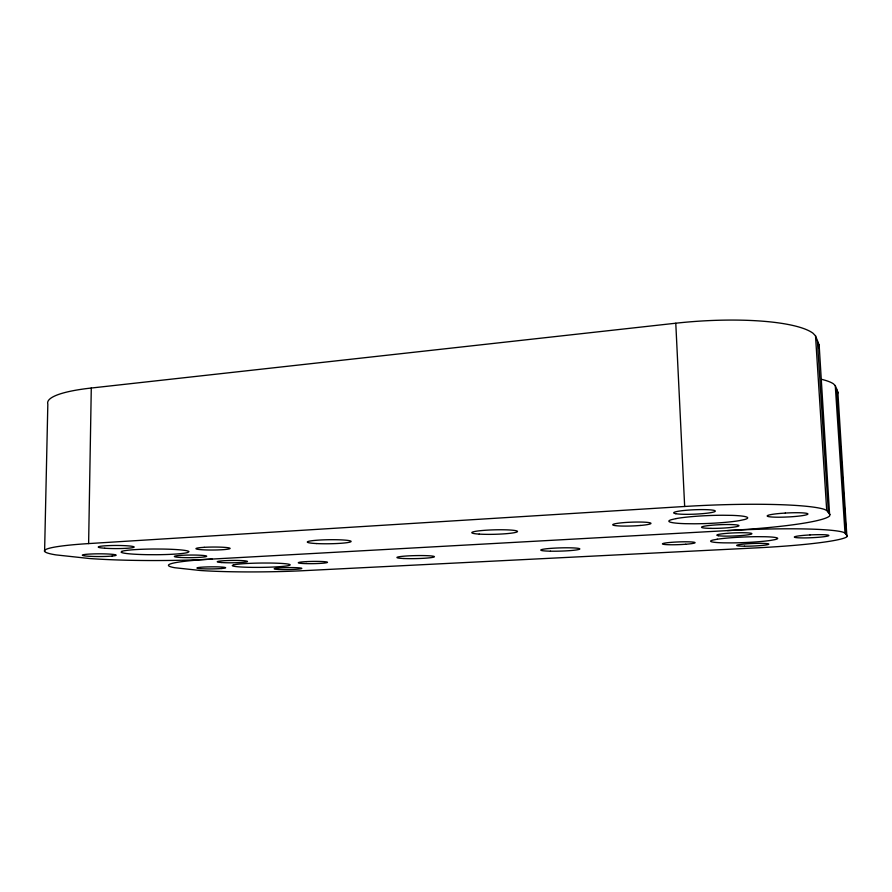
<?xml version="1.0" encoding="UTF-8"?>
<svg xmlns="http://www.w3.org/2000/svg" width="892" height="892" viewBox="0 0 892 892"><rect width="100%" height="100%" fill="white"/><g stroke="black" fill="none" stroke-linecap="round" stroke-linejoin="round"><path stroke-width="1.34" d="M88.62 543.585L91.285 388.031L675.779 323.216A118.179 26.537 -3.9 0 1 813.025 333.24L815.511 335.838L819.157 345.026L829.683 515.888A118.502 11.741 -2.4 0 1 727.526 530.595L212.118 559.072A101.799 8.541 -0.2 0 1 89.334 558.503L55.984 554.902A103.439 8.764 -0.2 0 1 88.62 543.585L684.666 506.478A120.409 12.142 -2.4 0 1 824.286 509.332L826.717 510.492L830.106 514.662M44.6 551.434L47.834 404.065A101.788 19.278 1.3 0 1 91.285 388.031M818.845 347.702L819.157 345.026M837.465 394.052L837.867 392.123L835.269 385.589L833.329 383.75A100.484 18.888 -3.7 0 0 821.922 379.423M837.867 392.123L846.909 536.817A100.729 8.351 -2.4 0 1 758.077 547.799L304.339 570.646A86.825 6.478 -0.7 0 1 200.02 570.467L174.91 567.747A87.974 6.634 -0.7 0 1 212.118 559.072M847.4 535.936L845.003 532.992L843.096 532.178A102.101 8.585 -2.4 0 0 727.526 530.595M836.584 388.901L846.218 534.486M835.269 385.589L845.003 532.992M817.362 340.499L828.434 512.61M815.511 335.838L826.717 510.492M675.779 323.216L684.666 506.478M121.725 551.423L121.122 552.17A33.941 2.854 -0.2 0 0 147.882 554.679L156.501 554.712A33.941 2.854 -0.2 0 0 187.933 552.438L188.948 551.702A33.941 2.854 -0.2 0 0 162.835 549.059L153.814 549.015A33.941 2.854 -0.2 0 0 121.725 551.423M233.448 564.937L232.321 565.506A28.934 2.163 -0.7 0 0 252.96 567.379L260.252 567.39A28.934 2.163 -0.7 0 0 288.718 565.561L290.123 564.993A28.934 2.163 -0.7 0 0 270.064 563.042L262.471 563.03A28.934 2.163 -0.7 0 0 233.448 564.937M675.935 518.62L671.163 519.746A39.482 3.936 -2.4 0 0 685.234 523.682L694.043 523.782A39.482 3.936 -2.4 0 0 739.368 520.627L744.552 519.534A39.482 3.936 -2.4 0 0 732.12 515.375L722.899 515.253A39.482 3.936 -2.4 0 0 675.935 518.62M717.268 539.225L712.987 540.039A33.55 2.799 -2.4 0 0 723.825 542.849L731.228 542.894A33.55 2.799 -2.4 0 0 770.131 540.485L774.702 539.682A33.55 2.799 -2.4 0 0 765.068 536.739L757.375 536.672A33.55 2.799 -2.4 0 0 717.268 539.225M204.223 547.32L200.689 547.588A17.126 1.494 -0.4 0 0 198.325 549.394A17.126 1.494 -0.4 0 0 217.626 549.94L221.695 549.762A17.126 1.494 -0.4 0 0 227.75 547.677A17.126 1.494 -0.4 0 0 204.223 547.32M112.147 556.05L108.947 556.285A16.848 1.36 0 0 1 85.52 555.984A16.848 1.36 0 0 1 89.434 554.077L93.37 553.91A16.848 1.36 0 0 1 113.016 554.378A16.848 1.36 0 0 1 112.147 556.05M785.283 513.067L780.054 513.446A20.405 2.018 -2.8 0 0 767.287 516.156A20.405 2.018 -2.8 0 0 784.358 517.115L789.598 516.881A20.405 2.018 -2.8 0 0 807.817 513.781A20.405 2.018 -2.8 0 0 785.283 513.067M640.579 525.444L635.929 525.778A19.156 1.907 -2.1 0 1 613.172 525.154A19.156 1.907 -2.1 0 1 627.578 522.355L632.629 522.132A19.156 1.907 -2.1 0 1 650.547 522.98A19.156 1.907 -2.1 0 1 640.579 525.444M306.324 561.625L303.146 561.837A14.618 1.126 -0.8 0 0 299.812 563.22A14.618 1.126 -0.8 0 0 315.757 563.588L319.325 563.443A14.618 1.126 -0.8 0 0 325.959 561.837A14.618 1.126 -0.8 0 0 306.324 561.625M221.495 568.516L218.573 568.706A14.339 1.048 -0.5 0 1 198.972 568.527A14.339 1.048 -0.5 0 1 203.911 567.044L207.39 566.911A14.339 1.048 -0.5 0 1 223.624 567.223A14.339 1.048 -0.5 0 1 221.495 568.516M809.992 534.932L805.554 535.222A17.271 1.427 -2.6 0 0 794.415 537.196A17.271 1.427 -2.6 0 0 808.609 537.831L813.058 537.642A17.271 1.427 -2.6 0 0 828.779 535.378A17.271 1.427 -2.6 0 0 809.992 534.932M685.692 544.254L681.678 544.51A16.335 1.36 -2.1 0 1 662.711 544.12A16.335 1.36 -2.1 0 1 675.679 542.057L679.983 541.868A16.335 1.36 -2.1 0 1 694.801 542.436A16.335 1.36 -2.1 0 1 685.692 544.254M221.796 562.551L219.376 562.339A15.131 1.171 -0.6 0 1 224.884 560.667A15.131 1.171 -0.6 0 1 245.623 560.912L247.084 561.191A15.131 1.171 -0.6 0 1 239.937 562.562A15.131 1.171 -0.6 0 1 221.796 562.551M104.788 548.234L101.632 547.944A17.929 1.561 0 0 1 106.036 545.748A17.929 1.561 0 0 1 131.113 546.16L133.198 546.517A17.929 1.561 0 0 1 126.43 548.312A17.929 1.561 0 0 1 104.788 548.234M718.361 535.713L717.079 535.39A17.561 1.539 -2.4 0 1 731.886 533.003A17.561 1.539 -2.4 0 1 751.811 533.505L751.811 533.907A17.561 1.539 -2.4 0 1 736.915 535.847A17.561 1.539 -2.4 0 1 718.361 535.713M675.757 513.703L674.073 513.235A20.851 2.208 -2.4 0 1 690.943 509.934A20.851 2.208 -2.4 0 1 715.105 510.748L715.25 511.317A20.851 2.208 -2.4 0 1 698.101 513.982A20.851 2.208 -2.4 0 1 675.757 513.703M744.508 546.205A16.045 1.271 -2.3 0 0 768.815 544.142A16.045 1.271 -2.3 0 0 745.032 543.975A16.045 1.271 -2.3 0 0 744.508 546.205M278.861 569.464A13.859 1.004 -0.8 0 0 301.552 568.594A13.859 1.004 -0.8 0 0 283.433 567.702A13.859 1.004 -0.8 0 0 278.861 569.464M403.931 558.515A18.721 1.494 -1.2 0 0 434.17 556.965A18.721 1.494 -1.2 0 0 408.915 555.85A18.721 1.494 -1.2 0 0 403.931 558.515M550.442 551.189A19.546 1.617 -1.7 0 0 579.811 548.937A19.546 1.617 -1.7 0 0 550.542 548.39A19.546 1.617 -1.7 0 0 550.442 551.189M710.946 528.376A18.732 1.762 -2.4 0 0 738.977 525.667A18.732 1.762 -2.4 0 0 710.868 525.321A18.732 1.762 -2.4 0 0 710.946 528.376M180.853 557.467A16.112 1.305 -0.4 0 0 206.531 556.418A16.112 1.305 -0.4 0 0 184.231 555.192A16.112 1.305 -0.4 0 0 180.853 557.467M479.205 534.107A22.857 2.23 -1.5 0 0 516.947 531.978A22.857 2.23 -1.5 0 0 487.746 530.116A22.857 2.23 -1.5 0 0 479.205 534.107M316.615 543.562A21.887 2.018 -0.8 0 0 351.035 541.611A21.887 2.018 -0.8 0 0 320.061 540.028A21.887 2.018 -0.8 0 0 316.615 543.562"/></g></svg>
